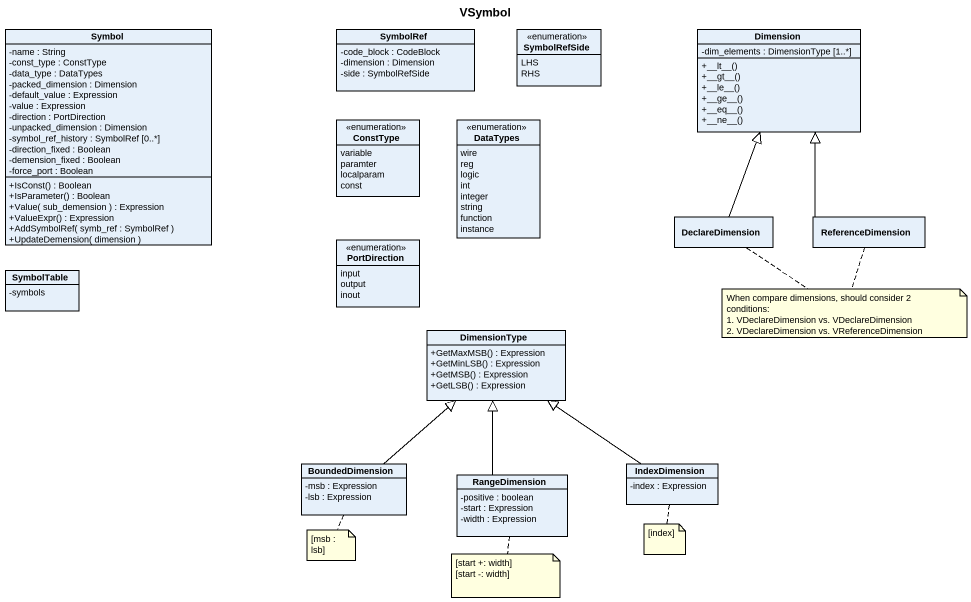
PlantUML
@startuml
title VSymbol
hide circle
hide empty members
skinparam classAttributeIconSize 0
class Symbol {
  -name : String
  -const_type : ConstType
  -data_type : DataTypes
  -packed_dimension : Dimension
  -default_value : Expression
  -value : Expression
  -direction : PortDirection
  -unpacked_dimension : Dimension
  -symbol_ref_history : SymbolRef [0..*]
  -direction_fixed : Boolean
  -demension_fixed : Boolean
  -force_port : Boolean
  +IsConst() : Boolean
  +IsParameter() : Boolean
  +Value( sub_demension ) : Expression
  +ValueExpr() : Expression
  +AddSymbolRef( symb_ref : SymbolRef )
  +UpdateDemension( dimension )
}
class SymbolRef {
  -code_block : CodeBlock
  -dimension : Dimension
  -side : SymbolRefSide
}
enum SymbolRefSide {
  LHS
  RHS
}
class Dimension {
  -dim_elements : DimensionType [1..*]
  +~__lt~__()
  +~__gt~__()
  +~__le~__()
  +~__ge~__()
  +~__eq~__()
  +~__ne~__()
}
enum ConstType {
  variable
  paramter
  localparam
  const
}
enum DataTypes {
  wire
  reg
  logic
  int
  integer
  string
  function
  instance
}
enum PortDirection {
  input
  output
  inout
}
class DeclareDimension
class ReferenceDimension
class SymbolTable {
  -symbols
}
class DimensionType {
  +GetMaxMSB() : Expression
  +GetMinLSB() : Expression
  +GetMSB() : Expression
  +GetLSB() : Expression
}
class BoundedDimension {
  -msb : Expression
  -lsb : Expression
}
class RangeDimension {
  -positive : boolean
  -start : Expression
  -width : Expression
}
class IndexDimension {
  -index : Expression
}
DeclareDimension -up-|> Dimension
ReferenceDimension -up-|> Dimension
BoundedDimension -up-|> DimensionType
RangeDimension -up-|> DimensionType
IndexDimension -up-|> DimensionType
note as N1
  When compare dimensions, should consider 2 conditions:
  1. VDeclareDimension vs. VDeclareDimension
  2. VDeclareDimension vs. VReferenceDimension
end note
N1 .. DeclareDimension
N1 .. ReferenceDimension
note bottom of BoundedDimension : [msb : lsb]
note bottom of RangeDimension
  [start +: width]
  [start -: width]
end note
note bottom of IndexDimension : [index]
@enduml
